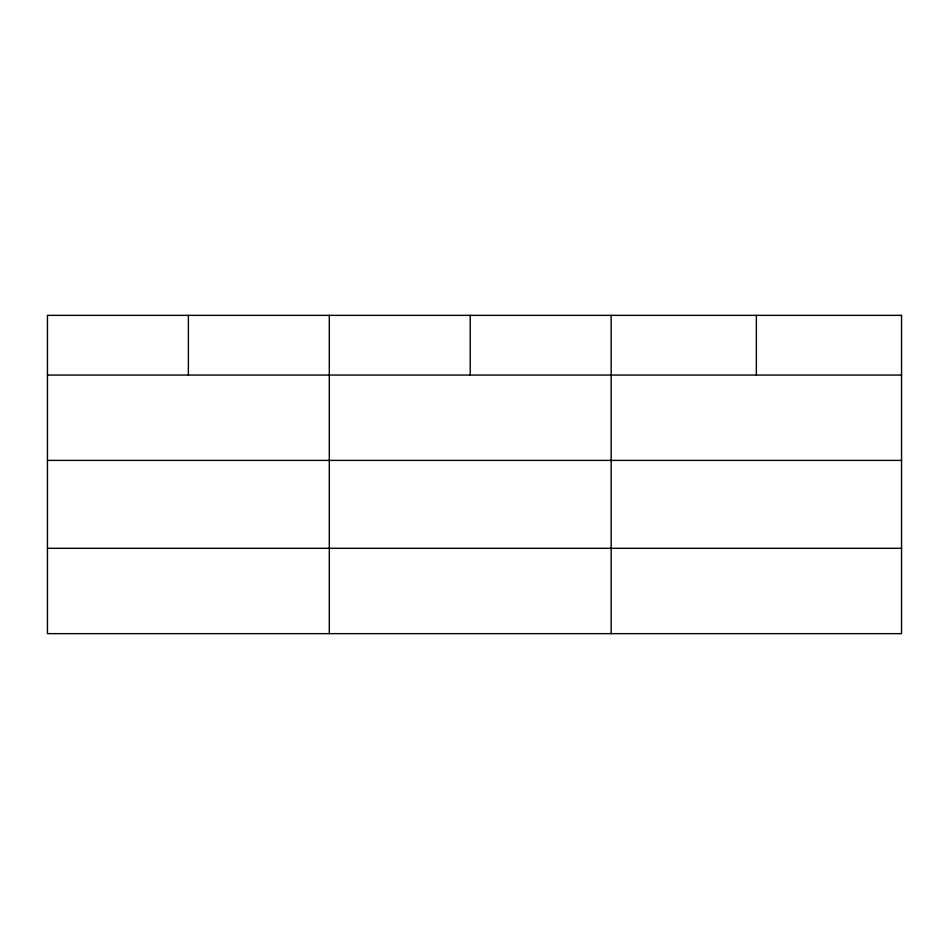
<?xml version="1.0" encoding="UTF-8"?>
<svg xmlns="http://www.w3.org/2000/svg" width="949" height="949" viewBox="0 0 949 949"><rect width="100%" height="100%" fill="white"/><g stroke="black" fill="none" stroke-linecap="round" stroke-linejoin="round"><path stroke-width="1.42" d="M47.45 375.057L901.55 375.057M47.45 460.395L901.55 460.395M47.45 548.308L901.55 548.308M756.353 315.353L756.353 375.057M611.156 315.353L611.156 633.647M470.229 315.353L470.229 375.057M329.303 315.353L329.303 633.647M188.377 315.353L188.377 375.057M901.55 315.353L47.45 315.353L47.45 633.647L901.55 633.647L901.55 315.353"/></g></svg>
